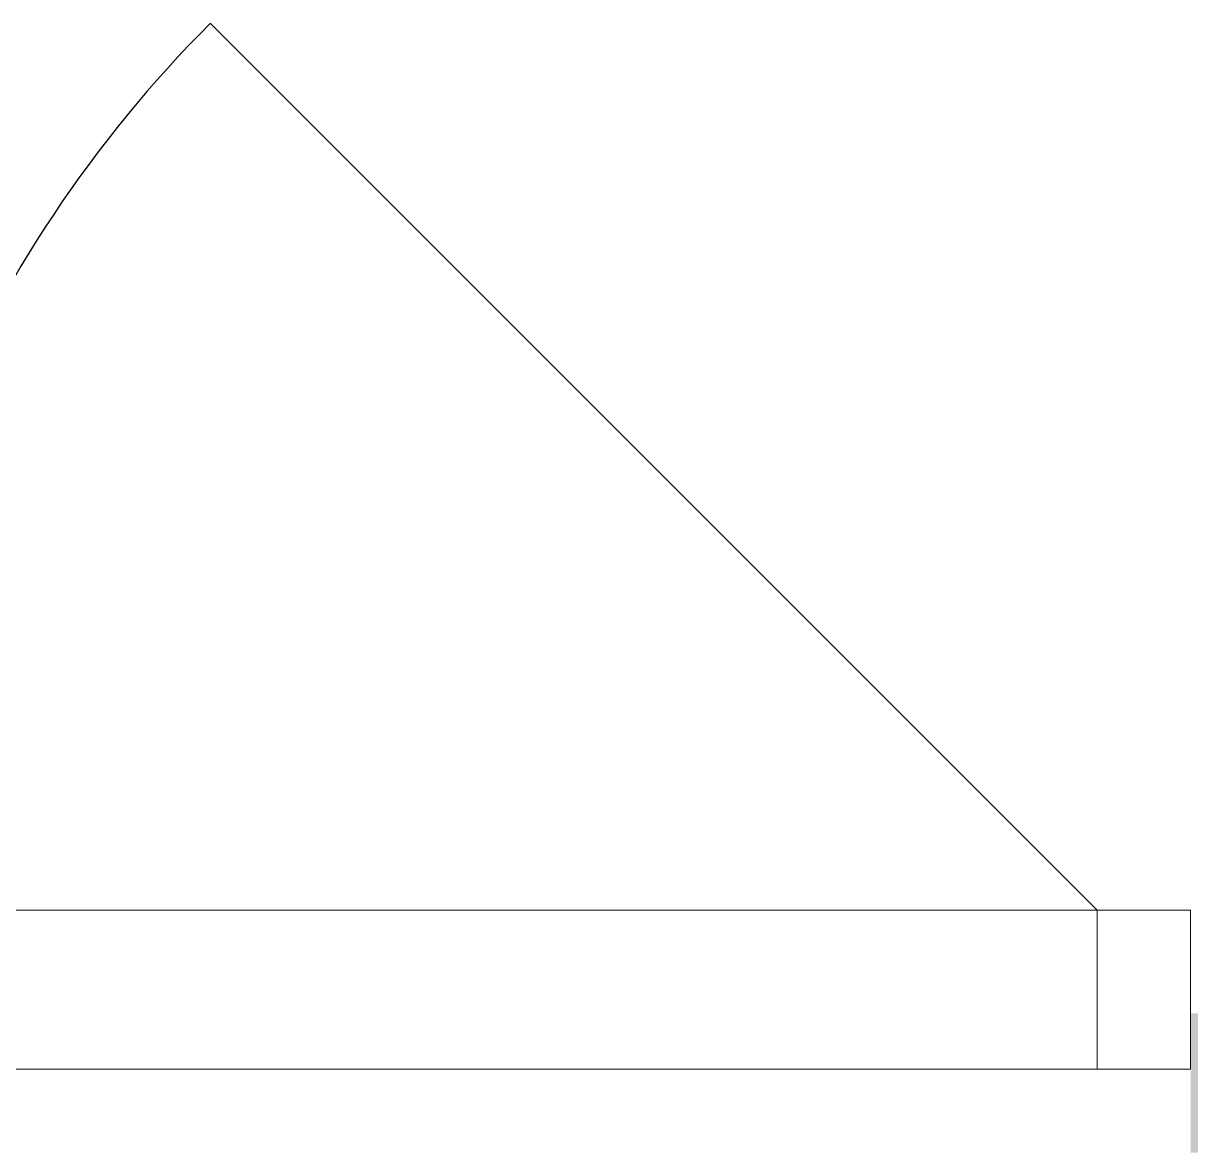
# Model space of a CAD drawing. Header units: millimetres. Extents: x 0 to 59350, y 0 to 29700.
# Drawn here: x 17756.7 to 18175.5, y 7538.1 to 7943.3 of the extents above; entities that cross this region are included whole.
import ezdxf

# ---------------------------------------------------------------- set-up
doc = ezdxf.new("R2010")
doc.units = ezdxf.units.MM
doc.linetypes.add('PUNKT2_S9', pattern=[1, 0, -1])
doc.layers.add('Standard', color=7, linetype='Continuous', lineweight=25)

msp = doc.modelspace()

# ---------------------------------------------------------------- hatches: boundary and pattern name
at = {"layer": 'Standard', "linetype": 'PUNKT2_S9', "lineweight": 18}
h = msp.add_hatch(color=59, dxfattribs=at)
h.paths.add_polyline_path([(17100.49, 7538.12), (17658.49, 7538.12), (17658.49, 7588.12), (17100.49, 7588.12)])
h.paths.add_polyline_path([(18665.49, 7538.12), (18615.49, 7588.12), (18175.49, 7588.12), (18175.49, 7538.12)])

# ---------------------------------------------------------------- linework, layer by layer
at = {"layer": 'Standard', "color": 5, "linetype": 'Continuous', "lineweight": -3}
msp.add_line((18141.99, 7625.12), (17823.79, 7943.31), dxfattribs=at)
at = {"layer": 'Standard', "color": 2, "linetype": 'Continuous', "lineweight": 18}
for p, q in [((17658.49, 7625.12), (18175.49, 7625.12)), ((18175.49, 7625.12), (18141.99, 7625.12)), ((18141.99, 7625.12), (18141.99, 7568.12)), ((18175.49, 7568.12), (18175.49, 7625.12)), ((17658.49, 7568.12), (18175.49, 7568.12)), ((18141.99, 7568.12), (18175.49, 7568.12))]:
    msp.add_line(p, q, dxfattribs=at)
at = {"layer": 'Standard', "color": 5, "linetype": 'Continuous', "lineweight": -3}
msp.add_arc((18141.99, 7625.12), 450, 135, 180, dxfattribs=at)

doc.saveas('drawing.dxf')
